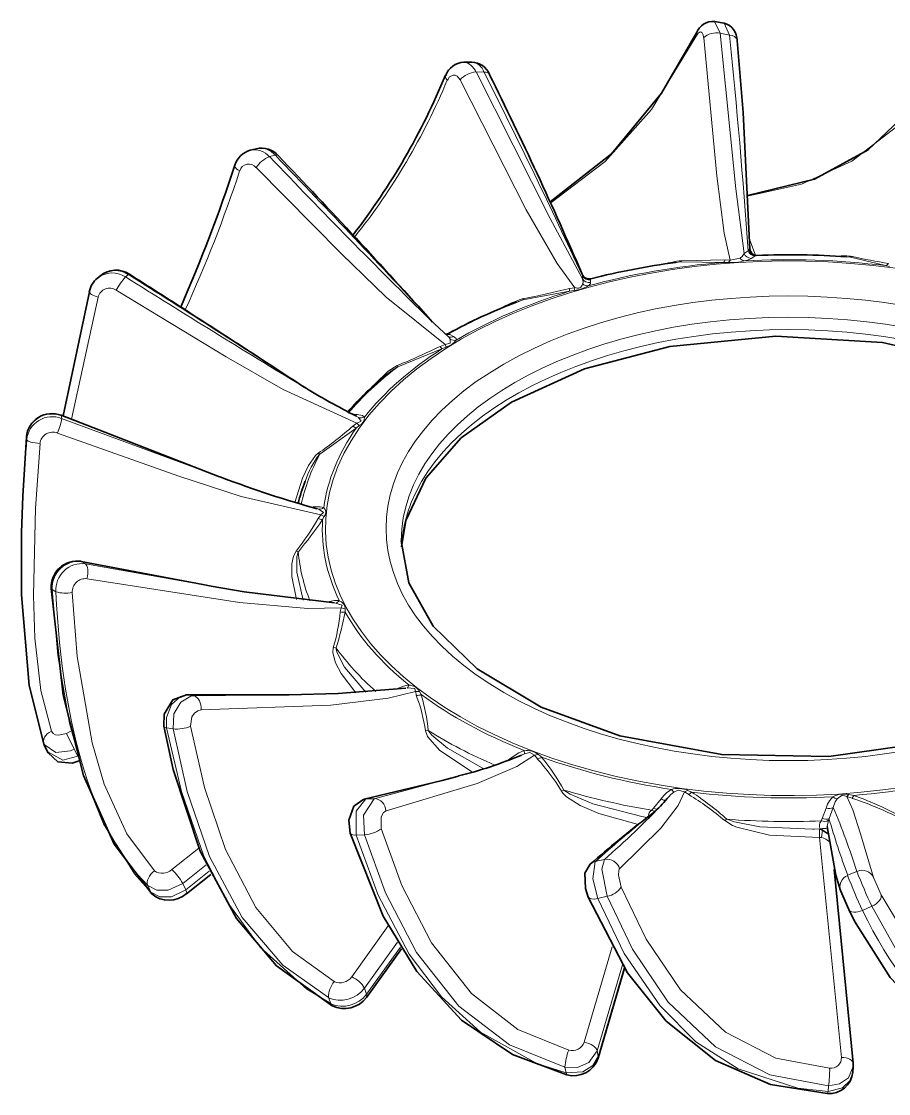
# Model space of a CAD drawing. Extents: x 145 to 857, y 42 to 790.
# Drawn here: x 656.22 to 659.634, y 492.764 to 496.987 of the extents above; entities that cross this region are included whole.
import ezdxf

# ---------------------------------------------------------------- set-up
doc = ezdxf.new("R2010")
doc.units = 0

msp = doc.modelspace()

# ---------------------------------------------------------------- linework, layer by layer
at = {"color": 7, "lineweight": 13, "ltscale": 0.001268}
msp.add_line((658.9497, 496.9862), (658.9717, 496.9405), dxfattribs=at)
at = {"color": 7, "lineweight": 35, "ltscale": 0.000932976}
msp.add_line((658.9497, 496.9862), (658.9865, 496.9796), dxfattribs=at)
at = {"color": 7, "lineweight": 13, "ltscale": 0.001281}
msp.add_line((659.0085, 496.9334), (658.9865, 496.9796), dxfattribs=at)
at = {"color": 7, "lineweight": 13, "ltscale": 0.000936975}
msp.add_line((658.9717, 496.9405), (659.0085, 496.9334), dxfattribs=at)
at = {"color": 7, "lineweight": 35, "ltscale": 0.000782849}
msp.add_line((657.9615, 496.8261), (657.9928, 496.8266), dxfattribs=at)
at = {"color": 7, "lineweight": 13, "ltscale": 0.000799564}
msp.add_line((658.0101, 496.7878), (658.0421, 496.7877), dxfattribs=at)
at = {"color": 7, "lineweight": 35, "ltscale": 0.000593091}
msp.add_line((657.1215, 496.4795), (657.1444, 496.4855), dxfattribs=at)
at = {"color": 7, "lineweight": 13, "ltscale": 0.000602166}
msp.add_line((657.1969, 496.4544), (657.2203, 496.46), dxfattribs=at)
at = {"color": 7, "lineweight": 13, "ltscale": 0.001596}
msp.add_line((659.0885, 496.1258), (659.1101, 496.0657), dxfattribs=at)
at = {"color": 7, "lineweight": 13, "ltscale": 0.000482325}
msp.add_line((659.0818, 496.0831), (659.0654, 496.073), dxfattribs=at)
at = {"color": 7, "lineweight": 13, "ltscale": 0.000114056}
msp.add_line((659.0843, 496.0869), (659.0818, 496.0831), dxfattribs=at)
at = {"color": 7, "lineweight": 13, "ltscale": 0.00044942}
msp.add_line((658.796, 496.0378), (658.8139, 496.0396), dxfattribs=at)
at = {"color": 7, "lineweight": 13, "ltscale": 0.000167334}
msp.add_line((658.8139, 496.0396), (658.819, 496.0439), dxfattribs=at)
at = {"color": 7, "lineweight": 13, "ltscale": 0.004265}
msp.add_line((658.8139, 496.0396), (658.9845, 496.0378), dxfattribs=at)
at = {"color": 7, "lineweight": 13, "ltscale": 0.004303}
msp.add_line((658.819, 496.0439), (658.9911, 496.0478), dxfattribs=at)
at = {"color": 7, "lineweight": 13, "ltscale": 0.000477615}
msp.add_line((658.9845, 496.0378), (659.0036, 496.0377), dxfattribs=at)
at = {"color": 7, "lineweight": 13, "ltscale": 0.000500677}
msp.add_line((658.9911, 496.0478), (659.0111, 496.0472), dxfattribs=at)
at = {"color": 7, "lineweight": 13, "ltscale": 0.000303728}
msp.add_line((659.0036, 496.0377), (659.0111, 496.0472), dxfattribs=at)
at = {"color": 7, "lineweight": 13, "ltscale": 0.000986926}
msp.add_line((659.0111, 496.0472), (659.0498, 496.0551), dxfattribs=at)
at = {"color": 7, "lineweight": 13, "ltscale": 0.000251174}
msp.add_line((659.0498, 496.0551), (659.0576, 496.0614), dxfattribs=at)
at = {"color": 7, "lineweight": 13, "ltscale": 0.000349354}
msp.add_line((659.0654, 496.073), (659.0576, 496.0614), dxfattribs=at)
at = {"color": 7, "lineweight": 13, "ltscale": 0.000342899}
msp.add_line((659.0663, 496.0434), (659.0795, 496.0472), dxfattribs=at)
at = {"color": 7, "lineweight": 13, "ltscale": 0.000374665}
msp.add_line((659.093, 496.0537), (659.0795, 496.0472), dxfattribs=at)
at = {"color": 7, "lineweight": 13, "ltscale": 0.000446659}
msp.add_line((659.1085, 496.0626), (659.093, 496.0537), dxfattribs=at)
at = {"color": 7, "lineweight": 13, "ltscale": 0.000111306}
msp.add_line((659.1124, 496.0648), (659.1085, 496.0626), dxfattribs=at)
at = {"color": 7, "lineweight": 13, "ltscale": 8.83034e-05}
msp.add_line((659.1159, 496.0654), (659.1124, 496.0648), dxfattribs=at)
at = {"color": 7, "lineweight": 13, "ltscale": 0.000388081}
msp.add_line((659.4689, 496.0599), (659.4843, 496.0583), dxfattribs=at)
at = {"color": 7, "lineweight": 13, "ltscale": 0.00021719}
msp.add_line((659.4843, 496.0583), (659.4925, 496.0613), dxfattribs=at)
at = {"color": 7, "lineweight": 13, "ltscale": 0.003535}
msp.add_line((659.4843, 496.0583), (659.6218, 496.0252), dxfattribs=at)
at = {"color": 7, "lineweight": 13, "ltscale": 9.45337e-05}
msp.add_line((656.6423, 495.9897), (656.6457, 495.9914), dxfattribs=at)
at = {"color": 7, "lineweight": 13, "ltscale": 6.68302e-05}
msp.add_line((658.4276, 495.9908), (658.4285, 495.9883), dxfattribs=at)
at = {"color": 7, "lineweight": 13, "ltscale": 0.000433294}
msp.add_line((659.6218, 496.0252), (659.6387, 496.0214), dxfattribs=at)
at = {"color": 7, "lineweight": 35, "ltscale": 0.000371591}
msp.add_line((656.5197, 495.9758), (656.5311, 495.9854), dxfattribs=at)
at = {"color": 7, "lineweight": 13, "ltscale": 0.000377818}
msp.add_line((656.6302, 495.9806), (656.6423, 495.9897), dxfattribs=at)
at = {"color": 7, "lineweight": 13, "ltscale": 0.000101789}
msp.add_line((658.4285, 495.9883), (658.4294, 495.9843), dxfattribs=at)
at = {"color": 7, "lineweight": 13, "ltscale": 0.000294558}
msp.add_line((658.4294, 495.9843), (658.4296, 495.9725), dxfattribs=at)
at = {"color": 7, "lineweight": 13, "ltscale": 0.000310658}
msp.add_line((658.4296, 495.9725), (658.4323, 495.9604), dxfattribs=at)
at = {"color": 7, "lineweight": 13, "ltscale": 0.000189903}
msp.add_line((658.4302, 495.9531), (658.4323, 495.9604), dxfattribs=at)
at = {"color": 7, "lineweight": 13, "ltscale": 0.000219477}
msp.add_line((658.4518, 495.9453), (658.4584, 495.9511), dxfattribs=at)
at = {"color": 7, "lineweight": 13, "ltscale": 6.34892e-05}
msp.add_line((658.4606, 495.9723), (658.4604, 495.9697), dxfattribs=at)
at = {"color": 7, "lineweight": 13, "ltscale": 0.000262456}
msp.add_line((658.4604, 495.9697), (658.4605, 495.9592), dxfattribs=at)
at = {"color": 7, "lineweight": 13, "ltscale": 5.20647e-05}
msp.add_line((658.4623, 495.9734), (658.4606, 495.9723), dxfattribs=at)
at = {"color": 7, "lineweight": 35, "ltscale": 0.012501}
msp.add_line((656.3848, 495.4331), (656.4877, 495.9225), dxfattribs=at)
at = {"color": 7, "lineweight": 13, "ltscale": 0.00466}
msp.add_line((658.1949, 495.8897), (658.3782, 495.9239), dxfattribs=at)
at = {"color": 7, "lineweight": 13, "ltscale": 0.000538841}
msp.add_line((658.3779, 495.9345), (658.3992, 495.9382), dxfattribs=at)
at = {"color": 7, "lineweight": 13, "ltscale": 0.000265573}
msp.add_line((658.3782, 495.9239), (658.3779, 495.9345), dxfattribs=at)
at = {"color": 7, "lineweight": 13, "ltscale": 0.000482241}
msp.add_line((658.3782, 495.9239), (658.3971, 495.9276), dxfattribs=at)
at = {"color": 7, "lineweight": 13, "ltscale": 0.000268278}
msp.add_line((658.3971, 495.9276), (658.3992, 495.9382), dxfattribs=at)
at = {"color": 7, "lineweight": 13, "ltscale": 0.012319}
msp.add_line((656.4172, 495.42), (656.5227, 495.9013), dxfattribs=at)
at = {"color": 7, "lineweight": 13, "ltscale": 0.000674088}
msp.add_line((658.1694, 495.8812), (658.1949, 495.8897), dxfattribs=at)
at = {"color": 7, "lineweight": 13, "ltscale": 0.000129349}
msp.add_line((658.1949, 495.8897), (658.1965, 495.8947), dxfattribs=at)
at = {"color": 7, "lineweight": 35, "ltscale": 0.00239}
msp.add_line((657.9001, 495.7464), (657.83, 495.8114), dxfattribs=at)
at = {"color": 7, "lineweight": 35, "ltscale": 0.000300137}
msp.add_line((657.9019, 495.7579), (657.8902, 495.7551), dxfattribs=at)
at = {"color": 7, "lineweight": 13, "ltscale": 0.000304786}
msp.add_line((657.903, 495.7566), (657.8909, 495.7546), dxfattribs=at)
at = {"color": 7, "lineweight": 13, "ltscale": 0.000338498}
msp.add_line((657.9065, 495.7544), (657.8931, 495.7527), dxfattribs=at)
at = {"color": 7, "lineweight": 13, "ltscale": 0.000154295}
msp.add_line((657.9001, 495.7464), (657.9044, 495.742), dxfattribs=at)
at = {"color": 7, "lineweight": 35, "ltscale": 5.082e-05}
msp.add_line((657.9017, 495.7452), (657.9001, 495.7464), dxfattribs=at)
at = {"color": 7, "lineweight": 13, "ltscale": 4.17391e-05}
msp.add_line((657.9021, 495.758), (657.903, 495.7566), dxfattribs=at)
at = {"color": 7, "lineweight": 13, "ltscale": 0.000104163}
msp.add_line((657.903, 495.7566), (657.9065, 495.7544), dxfattribs=at)
at = {"color": 7, "lineweight": 13, "ltscale": 0.000204974}
msp.add_line((657.9084, 495.7349), (657.9044, 495.742), dxfattribs=at)
at = {"color": 7, "lineweight": 13, "ltscale": 0.000448933}
msp.add_line((657.9065, 495.7544), (657.9221, 495.7455), dxfattribs=at)
at = {"color": 7, "lineweight": 13, "ltscale": 0.000301248}
msp.add_line((657.9221, 495.7455), (657.9316, 495.7382), dxfattribs=at)
at = {"color": 7, "lineweight": 13, "ltscale": 0.000160502}
msp.add_line((657.9324, 495.7318), (657.9316, 495.7382), dxfattribs=at)
at = {"color": 7, "lineweight": 13, "ltscale": 0.004686}
msp.add_line((657.7022, 495.6266), (657.8759, 495.6971), dxfattribs=at)
at = {"color": 7, "lineweight": 13, "ltscale": 0.000534406}
msp.add_line((657.8689, 495.707), (657.8888, 495.7148), dxfattribs=at)
at = {"color": 7, "lineweight": 13, "ltscale": 0.000302263}
msp.add_line((657.8759, 495.6971), (657.8689, 495.707), dxfattribs=at)
at = {"color": 7, "lineweight": 13, "ltscale": 0.000453944}
msp.add_line((657.8759, 495.6971), (657.8925, 495.7045), dxfattribs=at)
at = {"color": 7, "lineweight": 13, "ltscale": 0.000274362}
msp.add_line((657.8925, 495.7045), (657.8888, 495.7148), dxfattribs=at)
at = {"color": 7, "lineweight": 13, "ltscale": 0.000135142}
msp.add_line((657.7022, 495.6266), (657.6999, 495.6315), dxfattribs=at)
at = {"color": 7, "lineweight": 13, "ltscale": 5.32803e-05}
msp.add_line((656.3776, 495.4337), (656.3766, 495.4355), dxfattribs=at)
at = {"color": 7, "lineweight": 35, "ltscale": 0.016712}
msp.add_line((656.9997, 495.1935), (656.3766, 495.4355), dxfattribs=at)
at = {"color": 7, "lineweight": 13, "ltscale": 0.000258127}
msp.add_line((656.3785, 495.4234), (656.3776, 495.4337), dxfattribs=at)
at = {"color": 7, "lineweight": 13, "ltscale": 0.01671}
msp.add_line((657.0012, 495.1929), (656.3776, 495.4337), dxfattribs=at)
at = {"color": 7, "lineweight": 13, "ltscale": 0.016896}
msp.add_line((656.3785, 495.4234), (657.0123, 495.1887), dxfattribs=at)
at = {"color": 7, "lineweight": 13, "ltscale": 0.000561741}
msp.add_line((657.5205, 495.4413), (657.5428, 495.4384), dxfattribs=at)
at = {"color": 7, "lineweight": 13, "ltscale": 0.000494535}
msp.add_line((657.5254, 495.3927), (657.5415, 495.4042), dxfattribs=at)
at = {"color": 7, "lineweight": 13, "ltscale": 0.000231674}
msp.add_line((657.5428, 495.4384), (657.5345, 495.4343), dxfattribs=at)
at = {"color": 7, "lineweight": 13, "ltscale": 0.000279612}
msp.add_line((657.5474, 495.4268), (657.5378, 495.4326), dxfattribs=at)
at = {"color": 7, "lineweight": 13, "ltscale": 0.000318309}
msp.add_line((657.5504, 495.3951), (657.5415, 495.4042), dxfattribs=at)
at = {"color": 7, "lineweight": 13, "ltscale": 0.000512242}
msp.add_line((657.5428, 495.4384), (657.5628, 495.4341), dxfattribs=at)
at = {"color": 7, "lineweight": 13, "ltscale": 0.000242952}
msp.add_line((657.5708, 495.4285), (657.5628, 495.4341), dxfattribs=at)
at = {"color": 7, "lineweight": 13, "ltscale": 0.004407}
msp.add_line((657.395, 495.282), (657.5382, 495.3848), dxfattribs=at)
at = {"color": 7, "lineweight": 13, "ltscale": 0.000376063}
msp.add_line((657.5382, 495.3848), (657.5254, 495.3927), dxfattribs=at)
at = {"color": 7, "lineweight": 13, "ltscale": 0.000398555}
msp.add_line((657.5382, 495.3848), (657.5504, 495.3951), dxfattribs=at)
at = {"color": 7, "lineweight": 35, "ltscale": 0.005846}
msp.add_line((656.2401, 495.3508), (656.2256, 495.1174), dxfattribs=at)
at = {"color": 7, "lineweight": 13, "ltscale": 0.005829}
msp.add_line((656.2401, 495.3501), (656.2256, 495.1174), dxfattribs=at)
at = {"color": 7, "lineweight": 13, "ltscale": 0.000258645}
msp.add_line((656.2416, 495.3398), (656.2401, 495.3501), dxfattribs=at)
at = {"color": 7, "lineweight": 13, "ltscale": 0.000178197}
msp.add_line((657.395, 495.282), (657.3892, 495.2861), dxfattribs=at)
at = {"color": 7, "lineweight": 35, "ltscale": 0.000298425}
msp.add_line((657.0012, 495.1929), (657.0123, 495.1887), dxfattribs=at)
at = {"color": 7, "lineweight": 35, "ltscale": 0.003575}
msp.add_line((656.2256, 495.1174), (656.2211, 494.9745), dxfattribs=at)
at = {"color": 7, "lineweight": 13, "ltscale": 0.000702039}
msp.add_line((657.3683, 495.0749), (657.3964, 495.0754), dxfattribs=at)
at = {"color": 7, "lineweight": 13, "ltscale": 0.000359363}
msp.add_line((657.3906, 495.0661), (657.3766, 495.0694), dxfattribs=at)
at = {"color": 7, "lineweight": 13, "ltscale": 0.0003661}
msp.add_line((657.4106, 495.0722), (657.3964, 495.0754), dxfattribs=at)
at = {"color": 7, "lineweight": 13, "ltscale": 0.000440388}
msp.add_line((657.3887, 495.0295), (657.3992, 495.0437), dxfattribs=at)
at = {"color": 7, "lineweight": 13, "ltscale": 0.00036891}
msp.add_line((657.4122, 495.0368), (657.3992, 495.0437), dxfattribs=at)
at = {"color": 7, "lineweight": 13, "ltscale": 0.000341235}
msp.add_line((657.4059, 495.0247), (657.4122, 495.0368), dxfattribs=at)
at = {"color": 7, "lineweight": 35, "ltscale": 0.000142702}
msp.add_line((656.2211, 494.9745), (656.2209, 494.9688), dxfattribs=at)
at = {"color": 7, "lineweight": 13, "ltscale": 0.000225954}
msp.add_line((657.3105, 494.8976), (657.3018, 494.9001), dxfattribs=at)
at = {"color": 7, "lineweight": 35, "ltscale": 0.012207}
msp.add_line((656.935, 494.7685), (656.4554, 494.86), dxfattribs=at)
at = {"color": 7, "lineweight": 13, "ltscale": 0.000406331}
msp.add_line((656.472, 494.8501), (656.4583, 494.8589), dxfattribs=at)
at = {"color": 7, "lineweight": 13, "ltscale": 0.01213}
msp.add_line((656.935, 494.7685), (656.4583, 494.8589), dxfattribs=at)
at = {"color": 7, "lineweight": 13, "ltscale": 0.012577}
msp.add_line((656.472, 494.8501), (656.9674, 494.7626), dxfattribs=at)
at = {"color": 7, "lineweight": 35, "ltscale": 0.00082365}
msp.add_line((656.935, 494.7685), (656.9674, 494.7626), dxfattribs=at)
at = {"color": 7, "lineweight": 13, "ltscale": 0.000126611}
msp.add_line((656.3411, 494.7494), (656.3378, 494.7532), dxfattribs=at)
at = {"color": 7, "lineweight": 13, "ltscale": 0.000416867}
msp.add_line((656.3554, 494.7408), (656.3411, 494.7494), dxfattribs=at)
at = {"color": 7, "lineweight": 13, "ltscale": 0.000836565}
msp.add_line((657.4197, 494.6989), (657.4525, 494.7056), dxfattribs=at)
at = {"color": 7, "lineweight": 13, "ltscale": 0.000469981}
msp.add_line((657.4713, 494.7057), (657.4525, 494.7056), dxfattribs=at)
at = {"color": 7, "lineweight": 13, "ltscale": 0.000399862}
msp.add_line((657.4755, 494.6612), (657.4789, 494.6768), dxfattribs=at)
at = {"color": 7, "lineweight": 13, "ltscale": 0.000404313}
msp.add_line((657.4946, 494.6729), (657.4789, 494.6768), dxfattribs=at)
at = {"color": 7, "lineweight": 13, "ltscale": 0.000318277}
msp.add_line((657.495, 494.6602), (657.4946, 494.6729), dxfattribs=at)
at = {"color": 7, "lineweight": 13, "ltscale": 0.000261417}
msp.add_line((657.4587, 494.5196), (657.4483, 494.5203), dxfattribs=at)
at = {"color": 7, "lineweight": 13, "ltscale": 0.000903034}
msp.add_line((657.6907, 494.3557), (657.7242, 494.3691), dxfattribs=at)
at = {"color": 7, "lineweight": 13, "ltscale": 0.000539551}
msp.add_line((657.7454, 494.3733), (657.7242, 494.3691), dxfattribs=at)
at = {"color": 7, "lineweight": 13, "ltscale": 0.000401167}
msp.add_line((657.7752, 494.3323), (657.7713, 494.3478), dxfattribs=at)
at = {"color": 7, "lineweight": 13, "ltscale": 0.000410804}
msp.add_line((657.7877, 494.3472), (657.7713, 494.3478), dxfattribs=at)
at = {"color": 7, "lineweight": 13, "ltscale": 0.000345878}
msp.add_line((657.7946, 494.3352), (657.7877, 494.3472), dxfattribs=at)
at = {"color": 7, "lineweight": 35, "ltscale": 0.008803}
msp.add_line((657.2228, 494.3344), (656.8707, 494.3351), dxfattribs=at)
at = {"color": 7, "lineweight": 13, "ltscale": 0.000632769}
msp.add_line((656.8995, 494.3299), (656.8746, 494.3347), dxfattribs=at)
at = {"color": 7, "lineweight": 13, "ltscale": 0.008705}
msp.add_line((657.2228, 494.3344), (656.8746, 494.3347), dxfattribs=at)
at = {"color": 7, "lineweight": 13, "ltscale": 0.009388}
msp.add_line((656.8995, 494.3299), (657.275, 494.3347), dxfattribs=at)
at = {"color": 7, "lineweight": 35, "ltscale": 0.001303}
msp.add_line((657.2228, 494.3344), (657.275, 494.3347), dxfattribs=at)
at = {"color": 7, "lineweight": 13, "ltscale": 0.000478025}
msp.add_line((656.3976, 494.1826), (656.4147, 494.191), dxfattribs=at)
at = {"color": 7, "lineweight": 13, "ltscale": 0.001721}
msp.add_line((656.3976, 494.1826), (656.4279, 494.1208), dxfattribs=at)
at = {"color": 7, "lineweight": 13, "ltscale": 0.000641996}
msp.add_line((656.8172, 494.2003), (656.7919, 494.2049), dxfattribs=at)
at = {"color": 7, "lineweight": 13, "ltscale": 0.000277401}
msp.add_line((657.822, 494.1938), (657.811, 494.1922), dxfattribs=at)
at = {"color": 7, "lineweight": 35, "ltscale": 0.000209779}
msp.add_line((656.3116, 494.1339), (656.3082, 494.1415), dxfattribs=at)
at = {"color": 7, "lineweight": 35, "ltscale": 0.000793624}
msp.add_line((656.3258, 494.1055), (656.3116, 494.1339), dxfattribs=at)
at = {"color": 7, "lineweight": 13, "ltscale": 0.00078953}
msp.add_line((656.4421, 494.0925), (656.4279, 494.1208), dxfattribs=at)
at = {"color": 7, "lineweight": 13, "ltscale": 0.000905239}
msp.add_line((658.1487, 494.0866), (658.1789, 494.1066), dxfattribs=at)
at = {"color": 7, "lineweight": 13, "ltscale": 0.000563019}
msp.add_line((658.1998, 494.1151), (658.1789, 494.1066), dxfattribs=at)
at = {"color": 7, "lineweight": 13, "ltscale": 0.000432705}
msp.add_line((658.2012, 494.1027), (658.1852, 494.0961), dxfattribs=at)
at = {"color": 7, "lineweight": 13, "ltscale": 0.000310395}
msp.add_line((658.1998, 494.1151), (658.2012, 494.1027), dxfattribs=at)
at = {"color": 7, "lineweight": 13, "ltscale": 0.000385311}
msp.add_line((658.256, 494.099), (658.2408, 494.0964), dxfattribs=at)
at = {"color": 7, "lineweight": 13, "ltscale": 0.00044438}
msp.add_line((658.2517, 494.0823), (658.2408, 494.0964), dxfattribs=at)
at = {"color": 7, "lineweight": 13, "ltscale": 0.000402974}
msp.add_line((658.2687, 494.089), (658.256, 494.099), dxfattribs=at)
at = {"color": 7, "lineweight": 13, "ltscale": 0.000491888}
msp.add_line((658.1332, 494.0745), (658.1487, 494.0866), dxfattribs=at)
at = {"color": 7, "lineweight": 13, "ltscale": 0.008595}
msp.add_line((657.6093, 493.9254), (657.9414, 494.0143), dxfattribs=at)
at = {"color": 7, "lineweight": 35, "ltscale": 0.001682}
msp.add_line((657.8762, 493.9976), (657.9414, 494.0143), dxfattribs=at)
at = {"color": 7, "lineweight": 35, "ltscale": 0.007894}
msp.add_line((657.8762, 493.9976), (657.5693, 493.9234), dxfattribs=at)
at = {"color": 7, "lineweight": 13, "ltscale": 0.007717}
msp.add_line((657.8762, 493.9976), (657.5764, 493.9244), dxfattribs=at)
at = {"color": 7, "lineweight": 13, "ltscale": 0.000824359}
msp.add_line((657.6093, 493.9254), (657.5764, 493.9244), dxfattribs=at)
at = {"color": 7, "lineweight": 13, "ltscale": 0.000269856}
msp.add_line((658.3564, 493.9593), (658.3463, 493.9556), dxfattribs=at)
at = {"color": 7, "lineweight": 13, "ltscale": 0.001158}
msp.add_line((658.7092, 493.8884), (658.7385, 493.9243), dxfattribs=at)
at = {"color": 7, "lineweight": 35, "ltscale": 0.00049488}
msp.add_line((658.7623, 493.9257), (658.7497, 493.9104), dxfattribs=at)
at = {"color": 7, "lineweight": 13, "ltscale": 0.000642967}
msp.add_line((658.7596, 493.9222), (658.7767, 493.9413), dxfattribs=at)
at = {"color": 7, "lineweight": 13, "ltscale": 0.000548103}
msp.add_line((658.7798, 493.9621), (658.7617, 493.9497), dxfattribs=at)
at = {"color": 7, "lineweight": 13, "ltscale": 0.000397646}
msp.add_line((658.7894, 493.9509), (658.7767, 493.9413), dxfattribs=at)
at = {"color": 7, "lineweight": 13, "ltscale": 0.00036949}
msp.add_line((658.7798, 493.9621), (658.7894, 493.9509), dxfattribs=at)
at = {"color": 7, "lineweight": 13, "ltscale": 0.00033031}
msp.add_line((658.8431, 493.9582), (658.8311, 493.9529), dxfattribs=at)
at = {"color": 7, "lineweight": 13, "ltscale": 0.000498161}
msp.add_line((658.8475, 493.9416), (658.8311, 493.9529), dxfattribs=at)
at = {"color": 7, "lineweight": 13, "ltscale": 0.000457355}
msp.add_line((658.86, 493.9512), (658.8431, 493.9582), dxfattribs=at)
at = {"color": 7, "lineweight": 13, "ltscale": 0.000396141}
msp.add_line((658.86, 493.9512), (658.8475, 493.9416), dxfattribs=at)
at = {"color": 7, "lineweight": 13, "ltscale": 0.000510511}
msp.add_line((659.4155, 493.933), (659.4023, 493.9174), dxfattribs=at)
at = {"color": 7, "lineweight": 13, "ltscale": 0.000350203}
msp.add_line((659.432, 493.9244), (659.4242, 493.9128), dxfattribs=at)
at = {"color": 7, "lineweight": 13, "ltscale": 0.000262207}
msp.add_line((659.4782, 493.9419), (659.4707, 493.9346), dxfattribs=at)
at = {"color": 7, "lineweight": 13, "ltscale": 0.000535059}
msp.add_line((659.4907, 493.927), (659.4707, 493.9346), dxfattribs=at)
at = {"color": 7, "lineweight": 13, "ltscale": 0.000484917}
msp.add_line((659.4973, 493.9385), (659.4782, 493.9419), dxfattribs=at)
at = {"color": 7, "lineweight": 13, "ltscale": 0.000332155}
msp.add_line((659.4973, 493.9385), (659.4907, 493.927), dxfattribs=at)
at = {"color": 7, "lineweight": 13, "ltscale": 0.000279382}
msp.add_line((658.702, 493.8798), (658.7092, 493.8884), dxfattribs=at)
at = {"color": 7, "lineweight": 13, "ltscale": 0.000319051}
msp.add_line((658.702, 493.8798), (658.7139, 493.8751), dxfattribs=at)
at = {"color": 7, "lineweight": 13, "ltscale": 0.000352877}
msp.add_line((658.7092, 493.8884), (658.722, 493.8823), dxfattribs=at)
at = {"color": 7, "lineweight": 13, "ltscale": 0.001084}
msp.add_line((659.3733, 493.8477), (659.3888, 493.8882), dxfattribs=at)
at = {"color": 7, "lineweight": 13, "ltscale": 0.001151}
msp.add_line((659.4, 493.848), (659.4164, 493.8911), dxfattribs=at)
at = {"color": 7, "lineweight": 13, "ltscale": 0.000576744}
msp.add_line((659.4164, 493.8911), (659.4242, 493.9128), dxfattribs=at)
at = {"color": 7, "lineweight": 13, "ltscale": 0.000178658}
msp.add_line((658.6699, 493.8534), (658.6629, 493.8548), dxfattribs=at)
at = {"color": 7, "lineweight": 13, "ltscale": 0.000496511}
msp.add_line((658.6895, 493.8498), (658.6699, 493.8534), dxfattribs=at)
at = {"color": 7, "lineweight": 13, "ltscale": 0.000247589}
msp.add_line((658.9975, 493.8445), (658.9893, 493.8389), dxfattribs=at)
at = {"color": 7, "lineweight": 13, "ltscale": 0.000261531}
msp.add_line((659.3694, 493.838), (659.3733, 493.8477), dxfattribs=at)
at = {"color": 7, "lineweight": 13, "ltscale": 0.000639957}
msp.add_line((659.3931, 493.8159), (659.3975, 493.8411), dxfattribs=at)
at = {"color": 7, "lineweight": 13, "ltscale": 0.000184858}
msp.add_line((659.3975, 493.8411), (659.4, 493.848), dxfattribs=at)
at = {"color": 7, "lineweight": 13, "ltscale": 0.000183131}
msp.add_line((659.342, 493.8056), (659.3347, 493.8055), dxfattribs=at)
at = {"color": 7, "lineweight": 13, "ltscale": 0.000509772}
msp.add_line((659.3624, 493.8061), (659.342, 493.8056), dxfattribs=at)
at = {"color": 7, "lineweight": 13, "ltscale": 0.000829485}
msp.add_line((659.3624, 493.8061), (659.3631, 493.7729), dxfattribs=at)
at = {"color": 7, "lineweight": 35, "ltscale": 0.000187765}
msp.add_line((659.3737, 493.802), (659.3672, 493.8058), dxfattribs=at)
at = {"color": 7, "lineweight": 13, "ltscale": 0.000746704}
msp.add_line((659.3737, 493.802), (659.3707, 493.7723), dxfattribs=at)
at = {"color": 7, "lineweight": 35, "ltscale": 0.000628046}
msp.add_line((659.3737, 493.802), (659.3945, 493.788), dxfattribs=at)
at = {"color": 7, "lineweight": 13, "ltscale": 0.000830788}
msp.add_line((657.5713, 493.7836), (657.5381, 493.7822), dxfattribs=at)
at = {"color": 7, "lineweight": 13, "ltscale": 0.021783}
msp.add_line((659.4487, 492.9058), (659.3631, 493.7729), dxfattribs=at)
at = {"color": 7, "lineweight": 13, "ltscale": 0.000191285}
msp.add_line((659.3631, 493.7729), (659.3707, 493.7723), dxfattribs=at)
at = {"color": 7, "lineweight": 13, "ltscale": 0.003392}
msp.add_line((656.8127, 493.6459), (656.9185, 493.7309), dxfattribs=at)
at = {"color": 7, "lineweight": 13, "ltscale": 0.000949835}
msp.add_line((658.516, 493.6855), (658.4789, 493.6774), dxfattribs=at)
at = {"color": 7, "lineweight": 13, "ltscale": 0.002948}
msp.add_line((656.8553, 493.5916), (656.9473, 493.6653), dxfattribs=at)
at = {"color": 7, "lineweight": 13, "ltscale": 0.002951}
msp.add_line((656.9594, 493.6399), (656.8674, 493.566), dxfattribs=at)
at = {"color": 7, "lineweight": 35, "ltscale": 0.003064}
msp.add_line((656.9656, 493.6273), (656.87, 493.5506), dxfattribs=at)
at = {"color": 7, "lineweight": 35, "ltscale": 0.019179}
msp.add_line((659.4947, 492.8833), (659.4208, 493.6469), dxfattribs=at)
at = {"color": 7, "lineweight": 13, "ltscale": 0.000999889}
msp.add_line((659.5101, 493.6391), (659.4733, 493.6235), dxfattribs=at)
at = {"color": 7, "lineweight": 13, "ltscale": 0.000706484}
msp.add_line((656.8674, 493.566), (656.8553, 493.5916), dxfattribs=at)
at = {"color": 7, "lineweight": 13, "ltscale": 0.00186}
msp.add_line((659.6049, 493.547), (659.5752, 493.6152), dxfattribs=at)
at = {"color": 7, "lineweight": 13, "ltscale": 0.00071871}
msp.add_line((656.7297, 493.5573), (656.7174, 493.5832), dxfattribs=at)
at = {"color": 7, "lineweight": 13, "ltscale": 0.000185788}
msp.add_line((656.7297, 493.5573), (656.7339, 493.5511), dxfattribs=at)
at = {"color": 7, "lineweight": 35, "ltscale": 0.002066}
msp.add_line((659.4451, 493.5643), (659.4778, 493.4884), dxfattribs=at)
at = {"color": 7, "lineweight": 13, "ltscale": 0.000953328}
msp.add_line((658.5269, 493.5409), (658.4897, 493.5324), dxfattribs=at)
at = {"color": 7, "lineweight": 13, "ltscale": 0.000999618}
msp.add_line((659.5685, 493.5016), (659.5319, 493.4855), dxfattribs=at)
at = {"color": 7, "lineweight": 13, "ltscale": 0.006164}
msp.add_line((657.5207, 493.2236), (657.6643, 493.424), dxfattribs=at)
at = {"color": 7, "lineweight": 13, "ltscale": 0.005578}
msp.add_line((657.5706, 493.1786), (657.7006, 493.3599), dxfattribs=at)
at = {"color": 7, "lineweight": 35, "ltscale": 0.005903}
msp.add_line((657.7162, 493.3344), (657.5786, 493.1425), dxfattribs=at)
at = {"color": 7, "lineweight": 13, "ltscale": 0.005715}
msp.add_line((657.7122, 493.3409), (657.5789, 493.1552), dxfattribs=at)
at = {"color": 7, "lineweight": 13, "ltscale": 0.009767}
msp.add_line((658.4362, 492.9666), (658.5455, 493.3416), dxfattribs=at)
at = {"color": 7, "lineweight": 13, "ltscale": 0.008846}
msp.add_line((658.4872, 492.9319), (658.5866, 493.2715), dxfattribs=at)
at = {"color": 7, "lineweight": 35, "ltscale": 0.009258}
msp.add_line((658.5947, 493.2584), (658.4907, 492.903), dxfattribs=at)
at = {"color": 7, "lineweight": 13, "ltscale": 0.009133}
msp.add_line((658.5936, 493.2602), (658.491, 492.9096), dxfattribs=at)
at = {"color": 7, "lineweight": 13, "ltscale": 0.000623549}
msp.add_line((657.5789, 493.1552), (657.5706, 493.1786), dxfattribs=at)
at = {"color": 7, "lineweight": 13, "ltscale": 0.000635607}
msp.add_line((657.4385, 493.1181), (657.4297, 493.142), dxfattribs=at)
at = {"color": 7, "lineweight": 13, "ltscale": 0.000564171}
msp.add_line((658.491, 492.9096), (658.4872, 492.9319), dxfattribs=at)
at = {"color": 7, "lineweight": 13, "ltscale": 0.000164971}
msp.add_line((658.491, 492.9096), (658.4907, 492.903), dxfattribs=at)
at = {"color": 7, "lineweight": 13, "ltscale": 0.000571879}
msp.add_line((658.3647, 492.8455), (658.3604, 492.8679), dxfattribs=at)
at = {"color": 7, "lineweight": 35, "ltscale": 0.000551012}
msp.add_line((659.4937, 492.8481), (659.4949, 492.8701), dxfattribs=at)
at = {"color": 7, "lineweight": 35, "ltscale": 0.000328121}
msp.add_line((659.4947, 492.8833), (659.4949, 492.8701), dxfattribs=at)
at = {"color": 7, "lineweight": 13, "ltscale": 0.000210023}
msp.add_line((658.3647, 492.8455), (658.3671, 492.8374), dxfattribs=at)
at = {"color": 7, "lineweight": 13, "ltscale": 0.000552724}
msp.add_line((659.3965, 492.7721), (659.3973, 492.7942), dxfattribs=at)
at = {"color": 7, "lineweight": 13, "ltscale": 0.000222799}
msp.add_line((659.3965, 492.7721), (659.3929, 492.7639), dxfattribs=at)
at = {"color": 7, "lineweight": 35}
for points in [[(658.3025, 496.2758), (658.544, 496.4659), (658.7399, 496.7043), (658.8777, 496.942)], [(659.0887, 496.0894), (659.0618, 496.6288), (659.0388, 496.9115)], [(659.0793, 496.3007), (659.343, 496.3661), (659.5541, 496.4807), (659.7521, 496.6693), (659.9023, 496.9031)], [(658.1501, 495.4876), (658.4378, 495.618), (658.7735, 495.7059), (659.1901, 495.7471), (659.6106, 495.7218), (660.0023, 495.6321), (660.2974, 495.5068), (660.5292, 495.347), (660.6751, 495.1804), (660.7535, 495.0001), (660.7653, 494.9169)], [(658.1501, 495.4876), (657.9518, 495.3464), (657.812, 495.1885), (657.7337, 495.0214), (657.7166, 494.9174)], [(656.3082, 494.1415), (656.2507, 494.3706), (656.2204, 494.7286), (656.2209, 494.9688)], [(657.7159, 494.9415), (657.7455, 494.7756), (657.8414, 494.6046), (658.0143, 494.4363), (658.2661, 494.2859), (658.576, 494.1729), (658.9775, 494.0994), (659.3994, 494.0911), (659.809, 494.1487), (660.1323, 494.2495), (660.3317, 494.3464)], [(656.3378, 494.7532), (656.3851, 494.333), (656.4645, 494.0168), (656.5858, 493.7458), (656.7339, 493.5511)], [(657.4533, 494.6964), (657.097, 494.7408), (656.9674, 494.7626)], [(657.7333, 494.3608), (657.4677, 494.3394), (657.275, 494.3347)], [(656.8707, 494.3351), (656.8158, 494.3143), (656.782, 494.2583), (656.7806, 494.2109)], [(657.4442, 493.1098), (657.2247, 493.2672), (657.0669, 493.4535), (656.9235, 493.719), (656.8175, 494.041), (656.7806, 494.2109)], [(656.3258, 494.1055), (656.3639, 494.0701), (656.4203, 494.0651), (656.4512, 494.0756)], [(657.5682, 493.9232), (657.5288, 493.8956), (657.5095, 493.8405), (657.5148, 493.789)], [(659.3931, 493.8159), (659.4273, 493.6238), (659.4451, 493.5643)], [(657.5148, 493.789), (657.644, 493.4632), (657.7773, 493.2444), (657.9534, 493.0529), (658.1539, 492.9174), (658.3671, 492.8374)], [(658.4594, 493.6677), (658.4391, 493.6318), (658.4413, 493.5716), (658.4517, 493.5381)], [(659.3929, 492.7639), (659.1693, 492.7996), (658.9536, 492.8935), (658.759, 493.0488), (658.6066, 493.24), (658.4517, 493.5381)], [(660.4006, 492.8975), (660.1915, 492.8893), (659.9848, 492.9414), (659.7936, 493.0595), (659.6401, 493.2213), (659.5007, 493.4428), (659.4778, 493.4884)]]:
    msp.add_lwpolyline(points, dxfattribs=at)
at = {"color": 7, "lineweight": 13}
for points in [[(658.3041, 496.2724), (658.5191, 496.4346), (658.7014, 496.6398), (658.877, 496.9286)], [(658.877, 496.9286), (658.8849, 496.9405), (658.889, 496.9439), (658.8931, 496.9454), (658.8969, 496.9448), (658.9002, 496.9422), (658.9032, 496.9373), (658.9066, 496.9223)], [(658.9066, 496.9223), (658.9585, 496.3792), (658.9871, 496.1524), (659.0111, 496.0472)], [(658.9717, 496.9405), (659.0336, 496.328), (659.0654, 496.073)], [(659.0794, 496.2992), (659.291, 496.3457), (659.49, 496.4362), (659.6658, 496.5724), (659.8036, 496.7361), (659.9006, 496.8986)], [(657.8973, 496.7548), (657.9062, 496.7684), (657.9202, 496.7757), (657.9286, 496.7748), (657.9357, 496.7711), (657.9472, 496.7566)], [(657.9472, 496.7566), (658.2078, 496.2453), (658.3296, 496.0334), (658.3992, 495.9382)], [(658.0101, 496.7878), (658.3014, 496.2112), (658.4296, 495.9725)], [(657.1439, 496.4114), (657.48, 496.0709), (657.6558, 495.9014), (657.8888, 495.7148)], [(656.5934, 495.9284), (657.0258, 495.6657), (657.2504, 495.5375), (657.5415, 495.4042)], [(657.8888, 495.7148), (657.9085, 495.7197), (657.9084, 495.7349)], [(657.5603, 495.5081), (657.6645, 495.6096), (657.6999, 495.6315)], [(657.5415, 495.4042), (657.5573, 495.4123), (657.5474, 495.4268)], [(656.3624, 495.3658), (656.8395, 495.1952), (657.085, 495.1155), (657.3992, 495.0437)], [(656.3386, 494.1911), (656.2969, 494.3512), (656.2731, 494.5573), (656.2672, 494.7255), (656.2756, 495.0696), (656.2936, 495.3245)], [(657.297, 495.0921), (657.3272, 495.1876), (657.3506, 495.2377), (657.3787, 495.277), (657.3892, 495.2861)], [(657.3992, 495.0437), (657.4097, 495.0529), (657.3906, 495.0661)], [(657.3027, 494.7103), (657.2853, 494.801), (657.2855, 494.85), (657.2916, 494.8801), (657.3018, 494.9001)], [(657.3298, 494.7071), (657.3047, 494.8179), (657.3051, 494.8778), (657.3105, 494.8976)], [(656.4785, 494.7916), (657.079, 494.6978), (657.3475, 494.6746), (657.4789, 494.6768)], [(656.3411, 494.7494), (656.3636, 494.49), (656.409, 494.2223), (656.4654, 494.017), (656.5432, 493.826), (656.6659, 493.6295), (656.7297, 493.5573)], [(656.7448, 493.6415), (656.6353, 493.787), (656.5461, 493.9827), (656.4982, 494.1453), (656.4398, 494.4854), (656.42, 494.7373)], [(657.4789, 494.6768), (657.4832, 494.688), (657.4569, 494.6961)], [(657.5366, 494.3423), (657.4791, 494.4181), (657.4573, 494.4605), (657.4469, 494.4996), (657.4483, 494.5203)], [(657.5762, 494.3445), (657.4929, 494.4435), (657.4631, 494.5001), (657.4587, 494.5196)], [(656.9277, 494.2748), (657.4379, 494.2942), (657.6639, 494.3213), (657.7713, 494.3478)], [(657.7713, 494.3478), (657.7692, 494.3589), (657.7385, 494.3615)], [(656.8746, 494.3347), (656.8464, 494.3281), (656.8112, 494.2965), (656.7914, 494.2453), (656.7919, 494.2049)], [(656.8172, 494.2003), (656.821, 494.259), (656.8477, 494.3055), (656.8874, 494.3286), (656.8995, 494.3299)], [(656.8866, 494.2104), (656.8918, 494.248), (656.9015, 494.2621), (656.9142, 494.2715), (656.9277, 494.2748)], [(656.3386, 494.1911), (656.3448, 494.1821), (656.355, 494.1766), (656.3661, 494.175), (656.3976, 494.1826)], [(656.7919, 494.2049), (656.8499, 493.9536), (656.939, 493.6996), (657.0365, 493.5095), (657.1597, 493.3403), (657.3438, 493.1755), (657.4385, 493.1181)], [(657.4297, 493.142), (657.2493, 493.2702), (657.09, 493.4574), (656.9611, 493.6983), (656.8729, 493.9542), (656.8172, 494.2003)], [(657.452, 493.2053), (657.2874, 493.3237), (657.1431, 493.4968), (657.0237, 493.725), (656.9407, 493.9695), (656.8866, 494.2104)], [(657.9957, 494.0298), (657.8673, 494.1154), (657.8192, 494.1707), (657.811, 494.1922)], [(658.0405, 494.0432), (657.8975, 494.1242), (657.8365, 494.175), (657.822, 494.1938)], [(656.3096, 494.1385), (656.3552, 494.1067), (656.4129, 494.1143), (656.4279, 494.1208)], [(656.4421, 494.0925), (656.3831, 494.0776), (656.3239, 494.1099)], [(657.656, 493.878), (658.0142, 493.9857), (658.1708, 494.0519), (658.2408, 494.0964)], [(658.2408, 494.0964), (658.2214, 494.107), (658.2012, 494.1027)], [(657.5764, 493.9244), (657.5377, 493.8765), (657.5381, 493.7822)], [(657.5713, 493.7836), (657.5669, 493.8604), (657.6093, 493.9254)], [(658.649, 493.824), (658.4932, 493.8671), (658.4208, 493.8983), (658.3666, 493.9333), (658.3521, 493.9474), (658.3463, 493.9556)], [(658.6628, 493.8548), (658.4695, 493.905), (658.3807, 493.9432), (658.3564, 493.9593)], [(658.5755, 493.6489), (658.7384, 493.8097), (658.8066, 493.899), (658.8311, 493.9529)], [(658.8311, 493.9529), (658.8066, 493.959), (658.7894, 493.9509)], [(659.4707, 493.9346), (659.4521, 493.9389), (659.432, 493.9244)], [(659.5752, 493.6152), (659.5234, 493.7872), (659.4943, 493.8809), (659.4707, 493.9346)], [(657.6372, 493.8075), (657.6368, 493.8536), (657.6455, 493.8707), (657.6561, 493.878)], [(659.3631, 493.7729), (659.1661, 493.7822), (659.0372, 493.8127), (659.0201, 493.8201), (658.9893, 493.8389)], [(659.3347, 493.8055), (659.1279, 493.815), (659.0275, 493.8339), (658.9975, 493.8445)], [(658.3749, 492.9351), (658.1747, 493.0168), (657.9924, 493.1577), (657.835, 493.3578), (657.7183, 493.5831), (657.6372, 493.8075)], [(657.5381, 493.7822), (657.6244, 493.5457), (657.7468, 493.313), (657.8737, 493.1453), (658.0272, 493.0052), (658.2501, 492.8822), (658.3647, 492.8455)], [(658.3604, 492.8679), (658.142, 492.9563), (657.9431, 493.1082), (657.7759, 493.3192), (657.6538, 493.5547), (657.5713, 493.7836)], [(658.4789, 493.6774), (658.4705, 493.6093), (658.4897, 493.5324)], [(658.5269, 493.5409), (658.506, 493.6479), (658.516, 493.6855)], [(658.5812, 493.5771), (658.5708, 493.6237), (658.5721, 493.6421), (658.5741, 493.6472), (658.5755, 493.6489)], [(656.7174, 493.5832), (656.7529, 493.5647), (656.7981, 493.5648), (656.8553, 493.5916)], [(656.8674, 493.566), (656.8109, 493.5394), (656.765, 493.539), (656.7297, 493.5573)], [(659.4024, 492.8633), (659.1908, 492.9034), (658.9923, 493.0061), (658.8156, 493.1727), (658.6795, 493.3726), (658.5812, 493.5771)], [(660.4103, 492.9988), (660.213, 492.9974), (660.0223, 493.0609), (659.8743, 493.1666), (659.7511, 493.3035), (659.6049, 493.547)], [(658.4897, 493.5324), (658.5938, 493.3155), (658.7351, 493.1088), (658.8762, 492.9683), (659.0419, 492.8611), (659.2768, 492.785), (659.3965, 492.7721)], [(659.3973, 492.7942), (659.1674, 492.8372), (658.9527, 492.9478), (658.767, 493.1235), (658.6261, 493.3323), (658.5269, 493.5409)], [(660.4153, 492.9297), (660.2017, 492.9277), (659.9972, 492.9962), (659.8151, 493.1353), (659.6731, 493.3142), (659.5685, 493.5016)], [(658.3604, 492.8679), (658.41, 492.8672), (658.4542, 492.8866), (658.4872, 492.9319)], [(658.491, 492.9096), (658.4694, 492.874), (658.4303, 492.8496), (658.3647, 492.8455)], [(659.3973, 492.7942), (659.4418, 492.8021), (659.4761, 492.8258), (659.4949, 492.8701)], [(659.4937, 492.8481), (659.4822, 492.8135), (659.4535, 492.7864), (659.3965, 492.7721)]]:
    msp.add_lwpolyline(points, dxfattribs=at)
at = {"color": 7, "lineweight": 35}
for centre, radius, start, end in [((658.9423, 496.9192), 0.0677, 83.6159, 160.5187), ((658.97, 496.9141), 0.0681, 357.8595, 75.8872), ((657.9655, 496.7471), 0.0793, 92.9006, 160.045), ((657.9908, 496.7484), 0.0784, 23.0284, 88.049), ((655.3849, 497.8046), 2.7082, 322.2351, 337.6589), ((643.8718, 489.7106), 15.8535, 23.33809, 26.4774), ((657.1453, 496.3942), 0.0887, 105.6381, 162.9294), ((657.1653, 496.3992), 0.089, 42.0139, 103.5621), ((636.7513, 476.8595), 28.3469, 41.93309, 43.74109), ((651.2866, 498.2965), 6.0707, 336.35837, 341.99871), ((659.1147, 496.0915), 0.0261, 184.6253, 273.4504), ((659.2002, 493.0443), 3.0206, 97.6891, 104.1388), ((659.2409, 492.7195), 3.3483, 86.0953, 92.1394), ((656.5923, 495.9102), 0.097, 56.6578, 129.169), ((628.5316, 451.763), 52.4074, 56.65997, 57.55764), ((658.4554, 496.0031), 0.0304, 203.7393, 283.4034), ((656.5807, 495.903), 0.0951, 130.0017, 168.2151), ((658.9328, 493.8702), 2.151, 110.7889, 118.6407), ((658.4432, 494.6201), 1.2521, 128.5827, 138.5274), ((658.9496, 498.2023), 3.1088, 238.5552, 243.0229), ((656.34, 495.3417), 0.1006, 68.7201, 174.8293), ((658.4575, 498.9756), 4.0527, 249.1114, 254.6547), ((658.0261, 494.9151), 0.7368, 159.3083, 166.4065), ((656.4398, 494.7596), 0.102, 81.1905, 183.592), ((657.5413, 495.63), 1.6639, 283.9075, 292.8949), ((658.4607, 494.1667), 0.3863, 306.8577, 318.4288), ((661.7756, 489.8419), 5.0629, 127.5158, 130.9189), ((656.8011, 493.6283), 0.1032, 228.9651, 311.5575), ((657.4917, 493.2064), 0.1078, 243.7824, 323.6991), ((658.3946, 492.936), 0.102, 254.4072, 341.0678), ((659.4014, 492.8571), 0.0931, 264.8126, 354.4559)]:
    msp.add_arc(centre, radius, start, end, dxfattribs=at)
at = {"color": 7, "lineweight": 13}
for centre, radius, start, end in [((658.8942, 496.9345), 0.0182, 155.6729, 198.8274), ((658.9559, 496.8672), 0.0746, 77.7828, 131.777), ((630.7222, 494.035), 28.4338, 4.13067, 5.85047), ((659.0093, 496.9005), 0.0321, 20.4326, 91.3678), ((657.9539, 496.7686), 0.0586, 18.8381, 82.5372), ((657.9855, 496.7687), 0.0591, 18.5738, 82.1501), ((655.5228, 497.7395), 2.5696, 321.4629, 337.4763), ((657.9097, 496.7706), 0.0197, 168.9297, 231.8042), ((658.0172, 496.6945), 0.0937, 94.3416, 138.4162), ((633.9345, 484.6374), 26.9958, 24.85524, 26.7482), ((658.0461, 496.7657), 0.022, 38.3025, 100.421), ((657.1374, 496.4037), 0.0778, 40.4278, 101.8845), ((657.1603, 496.4095), 0.078, 40.0568, 101.8305), ((632.1114, 472.1713), 34.9338, 42.57093, 44.04869), ((657.2252, 496.4496), 0.0113, 55.7436, 115.0977), ((657.0872, 496.426), 0.0281, 192.0244, 254.8709), ((657.1149, 496.3887), 0.0363, 38.1146, 165.1401), ((657.2457, 496.3419), 0.1231, 113.4289, 145.6804), ((679.332, 517.5703), 30.591, 223.64999, 225.3401), ((651.9728, 498.0769), 5.3755, 335.5337, 341.8015), ((659.1108, 496.0931), 0.0307, 199.046, 265.6045), ((659.114, 496.0956), 0.0309, 196.2095, 267.0939), ((659.0874, 496.0881), 0.00254, 43.885, 201.1002), ((658.8484, 495.7038), 0.3417, 94.9463, 106.8112), ((658.9741, 496.0515), 0.0173, 307.4498, 347.7729), ((659.0181, 496.2058), 0.1687, 265.0748, 286.5643), ((659.0712, 496.0675), 0.0247, 210.1914, 258.6398), ((659.0939, 496.0845), 0.0308, 201.9637, 268.2256), ((659.4606, 495.7886), 0.2748, 83.3415, 95.8936), ((660.0641, 498.5798), 2.5826, 257.212, 260.4204), ((659.6175, 496.0453), 0.0207, 281.9823, 324.1867), ((656.5778, 495.9025), 0.0938, 56.066, 128.3792), ((656.5892, 495.9119), 0.0939, 55.6915, 128.3475), ((656.8412, 495.7952), 0.2811, 138.6976, 151.7454), ((681.7445, 535.8334), 47.1058, 237.78196, 238.77902), ((628.7938, 451.7812), 52.2485, 56.88922, 57.79179), ((658.4097, 495.9563), 0.02, 239.9139, 351.1131), ((658.4553, 496.0018), 0.03, 206.8153, 280.2601), ((658.4557, 495.9999), 0.0306, 210.7579, 278.9948), ((658.4548, 495.9885), 0.0298, 212.4991, 281.0506), ((658.4502, 495.9745), 0.0292, 226.9493, 273.0978), ((658.452, 495.9572), 0.00877, 316.5213, 13.6022), ((656.5669, 495.8905), 0.0458, 54.9807, 166.3599), ((657.393, 499.9845), 4.168, 281.1149, 283.6693), ((658.386, 496.0519), 0.1247, 275.0863, 301.6557), ((658.3153, 495.5027), 0.4101, 106.8637, 120.6754), ((657.9116, 495.7697), 0.0263, 247.9747, 293.6858), ((656.5142, 498.51), 3.1132, 292.3864, 295.7943), ((657.8754, 495.7719), 0.0692, 284.136, 324.8235), ((657.9242, 495.7622), 0.0316, 240.0584, 285.0345), ((657.8316, 495.3984), 0.2624, 119.5637, 130.1762), ((656.3403, 495.3394), 0.1012, 68.3988, 173.9226), ((656.3418, 495.3289), 0.1012, 68.7743, 173.7495), ((656.1904, 495.4481), 0.1902, 334.4331, 352.5251), ((657.557, 495.4551), 0.0299, 251.1036, 297.4271), ((657.5358, 495.4273), 0.0348, 294.4342, 2.0494), ((656.3439, 495.318), 0.0511, 68.954, 172.6195), ((656.2665, 496.8594), 1.9329, 305.5101, 310.6389), ((663.0554, 494.772), 6.8373, 175.23629, 178.35129), ((657.6459, 495.0782), 0.3237, 140.9085, 162.5298), ((657.394, 495.0903), 0.0246, 261.9788, 312.6299), ((657.3937, 495.0535), 0.0247, 317.9837, 47.8544), ((656.417, 495.5879), 1.1207, 322.1453, 330.1185), ((655.6857, 496.2145), 2.0916, 320.9742, 325.33), ((657.4073, 495.0621), 0.0375, 240.3689, 267.9761), ((656.4459, 494.7559), 0.1046, 83.1367, 183.562), ((656.4603, 494.7469), 0.1047, 83.5135, 183.3734), ((656.4727, 494.7396), 0.0526, 83.6127, 182.515), ((656.3929, 494.8772), 0.1421, 254.6006, 280.9201), ((657.455, 494.7139), 0.0181, 276.2298, 333.3071), ((657.4633, 494.674), 0.0317, 357.8875, 75.9479), ((656.7485, 494.7273), 0.7298, 343.515, 354.8021), ((656.3943, 494.8672), 1.1199, 341.9193, 349.3483), ((657.4875, 494.7018), 0.0424, 253.4644, 280.1315), ((657.7305, 494.3734), 0.0146, 303.8519, 359.6261), ((657.7437, 494.3206), 0.052, 31.1518, 88.1599), ((657.1649, 494.1001), 0.6528, 8.1096, 20.8251), ((657.7786, 494.3756), 0.0435, 265.4779, 291.6121), ((656.9724, 494.1008), 0.8548, 6.2429, 15.908), ((656.7909, 494.2178), 0.0126, 213.6389, 274.4082), ((656.8286, 494.3601), 0.1605, 265.9402, 291.2024), ((658.2094, 494.0382), 0.0769, 52.4826, 97.1046), ((657.6738, 493.5507), 0.785, 31.0535, 42.616), ((658.2456, 494.1229), 0.041, 278.5702, 304.3088), ((657.546, 493.5033), 0.93, 29.3663, 39.023), ((658.8068, 493.8719), 0.0938, 67.1738, 106.6493), ((657.6053, 493.8759), 0.0503, 2.3916, 85.3739), ((658.8521, 493.8438), 0.1392, 130.496, 144.6959), ((658.7517, 493.9389), 0.0191, 227.7501, 295.1332), ((658.3192, 493.0595), 1.028, 49.3125, 59.0854), ((658.2214, 492.9836), 1.1592, 47.9632, 56.5735), ((659.4393, 493.9579), 0.0345, 226.2565, 257.664), ((659.4595, 493.851), 0.0928, 78.3934, 118.2757), ((659.1056, 492.7407), 1.247, 63.4588, 72.0137), ((659.0281, 492.6407), 1.3799, 62.3721, 70.1232), ((656.4111, 496.1237), 3.2203, 310.804, 316.5769), ((658.7106, 493.8601), 0.0208, 113.4834, 214.1429), ((659.496, 493.8564), 0.1119, 146.9846, 163.4835), ((659.4005, 493.9187), 0.0323, 249.0574, 300.025), ((656.6687, 492.7405), 2.9793, 17.5508, 22.7209), ((661.7356, 490.0446), 4.8786, 128.5934, 131.8756), ((659.3853, 493.8198), 0.0236, 131.0963, 217.4689), ((659.3818, 493.8643), 0.0285, 244.6, 304.1594), ((659.3873, 493.8732), 0.0286, 241.2261, 296.8784), ((662.2906, 494.678), 3.0077, 196.0193, 200.5203), ((657.5625, 493.9127), 0.1294, 273.9136, 305.3867), ((659.3795, 493.779), 0.0293, 61.913, 115.4038), ((657.5309, 493.8051), 0.0233, 225.0004, 287.5803), ((659.3632, 493.7237), 0.0492, 39.4062, 81.1984), ((658.4886, 493.6333), 0.0451, 102.4851, 130.452), ((658.5258, 493.635), 0.0516, 15.6189, 100.9512), ((656.7747, 493.6848), 0.0536, 235.3304, 314.3237), ((656.6802, 493.4978), 0.1988, 28.1641, 48.195), ((661.2816, 494.3148), 1.8963, 200.8772, 205.3939), ((659.5306, 493.5938), 0.0497, 25.7136, 114.2769), ((659.4919, 493.5782), 0.0488, 112.3265, 203.6695), ((661.2376, 494.296), 1.8884, 200.8664, 205.4149), ((656.8543, 493.5549), 0.0166, 344.5884, 40.1954), ((658.5131, 493.6239), 0.0835, 279.361, 325.4962), ((657.5204, 493.144), 0.0914, 138.1359, 181.3171), ((657.4747, 493.2567), 0.0565, 246.124, 324.2841), ((657.483, 493.1301), 0.1006, 29.0441, 68.0938), ((657.4763, 493.2499), 0.1182, 246.6331, 322.8659), ((657.4846, 493.2265), 0.1183, 246.9461, 322.8682), ((657.5668, 493.1489), 0.0135, 331.6564, 27.1338), ((657.4506, 493.1202), 0.0122, 189.5884, 238.1387), ((658.3889, 492.984), 0.0507, 254.0935, 339.7273), ((658.5994, 492.8498), 0.24, 159.2061, 175.6675), ((659.4082, 492.9043), 0.0409, 261.9058, 2.0338), ((659.0448, 492.854), 0.3577, 350.3667, 1.4915)]:
    msp.add_arc(centre, radius, start, end, dxfattribs=at)
for centre, major_axis, ratio, start_param, end_param in [((659.2409, 494.9905), (-1.8234, 0), 0.57735, 5.846853, 12.130038), ((659.2409, 494.9882), (-1.836, 0), 0.57735, 4.852497, 5.156665), ((659.2409, 494.9514), (1.9327, 0), 0.57735, 1.793576, 1.986377), ((659.2409, 494.9882), (-1.836, 0), 0.57735, 4.503431, 4.807599), ((659.2409, 494.9514), (1.9327, 0), 0.57735, 1.44451, 1.637311), ((659.2409, 494.9905), (-1.585, 0), 0.57735, 5.497787, 11.780972), ((656.5366, 495.9121), (0.0489, -0.0103), 0.276615, 3.141593, 4.483277), ((659.2409, 494.9882), (-1.836, 0), 0.57735, 5.201563, 5.505731), ((659.2409, 494.9514), (1.9327, 0), 0.57735, 2.142642, 2.335443), ((659.2409, 494.9415), (-1.525, 0), 0.57735, 3.141593, 6.283184), ((659.2409, 494.8925), (-1.525, 0), 0.57735, 3.170027, 6.253241), ((659.2409, 494.9882), (-1.836, 0), 0.57735, 5.550629, 5.854797), ((659.2409, 494.9514), (-1.9327, 0), 0.57735, 5.6333, 5.826101), ((659.2409, 494.9882), (-1.836, 0), 0.57735, 5.899695, 6.203862), ((656.2914, 495.3365), (0.0499, -0.004), 0.236708, 3.201192, 4.774645), ((659.2409, 494.9514), (-1.9327, 0), 0.57735, 5.982366, 6.163405), ((659.2409, 494.9882), (-1.836, 0), 0.57735, 6.24876, 6.552928), ((659.2409, 494.9514), (-1.9327, 0), 0.57735, 0.048247, 0.223422), ((656.4601, 494.8021), (-0.0089, -0.0492), 0.402172, 1.428614, 2.985479), ((723.5015, 616.7077), (-66.6198, -123.2491), 0.068515, 6.171195, 6.261948), ((659.2409, 494.9882), (-1.836, 0), 0.57735, 0.314641, 0.618809), ((659.2409, 494.9514), (-1.9327, 0), 0.57735, 0.397312, 0.572033), ((656.8958, 494.2803), (0.0004, -0.05), 0.642227, 1.457049, 3.013914), ((659.2409, 494.9882), (-1.836, 0), 0.57735, 0.663707, 0.967875), ((656.3552, 494.1587), (0.047, 0.0172), 0.726756, 1.661089, 3.231716), ((659.2409, 494.9514), (-1.9327, 0), 0.57735, 0.746378, 0.929466), ((659.2409, 494.9882), (-1.836, 0), 0.57735, 1.012773, 1.316941), ((659.2409, 494.9882), (-1.836, 0), 0.57735, 1.710904, 2.015072), ((659.2409, 494.9514), (-1.9327, 0), 0.57735, 1.095444, 1.288245), ((659.2409, 494.9882), (-1.836, 0), 0.57735, 1.361838, 1.666006), ((659.2409, 494.9514), (-1.9327, 0), 0.57735, 1.44451, 1.637311), ((656.7572, 493.6121), (0.0358, 0.0349), 0.613456, 1.335503, 2.90613), ((659.5594, 493.5262), (0.0449, 0.022), 0.524252, 4.65877, 6.232223), ((658.4978, 493.5573), (0.0462, 0.0192), 0.423222, 3.141593, 4.363888), ((659.5227, 493.5103), (0.0449, 0.022), 0.526881, 3.090769, 4.658863), ((692.2698, 598.5553), (-32.1843, -105.6306), 0.076209, 6.200733, 6.320648), ((658.4388, 492.9393), (0.048, -0.014), 0.518049, 0.249653, 1.77798), ((659.4449, 492.8784), (0.0497, 0.0048), 0.540998, 6.198477, 7.726804)]:
    msp.add_ellipse(centre, major_axis=major_axis, ratio=ratio, start_param=start_param, end_param=end_param, dxfattribs=at)
at = {"color": 7, "lineweight": 35}
msp.add_ellipse((659.2409, 494.9292), major_axis=(-1.95, 0), ratio=0.57735, start_param=1.633164, end_param=1.635404, dxfattribs=at)

doc.saveas('drawing.dxf')
